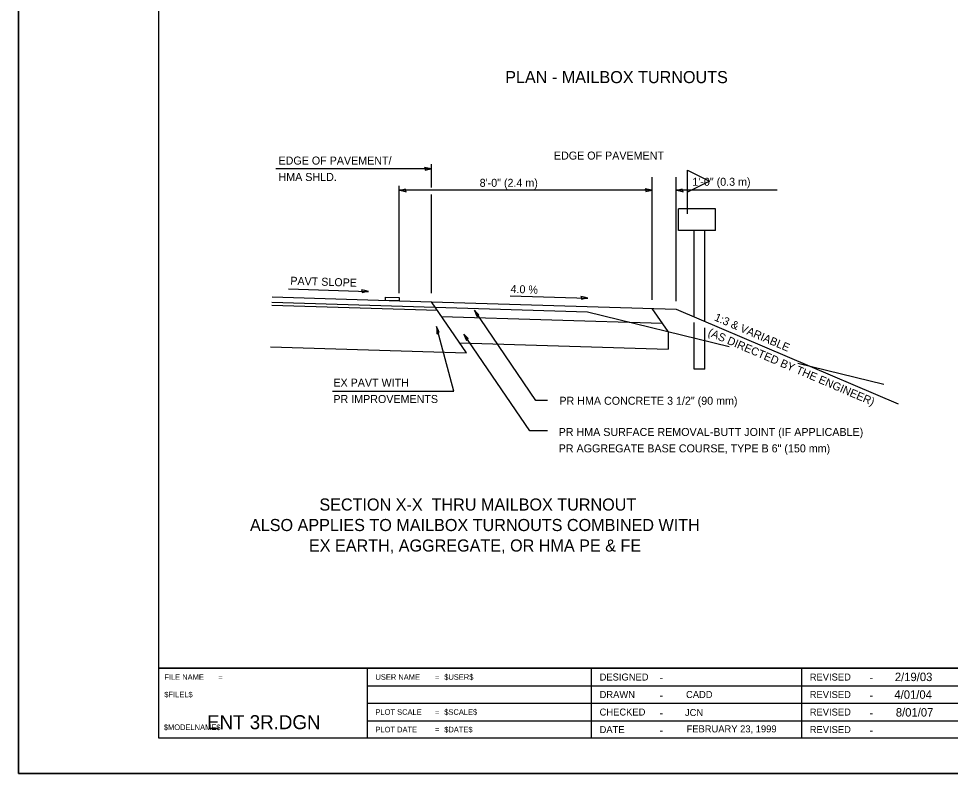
# Model space of a CAD drawing. Extents: x 69745 to 71785, y 66535 to 66975.
# Drawn here: x 70425 to 70691.1, y 66534.8 to 66750.3 of the extents above; entities that cross this region are included whole.
import ezdxf

# ---------------------------------------------------------------- set-up
doc = ezdxf.new("R2010")
doc.units = 0
for name, color, linetype in [('Alignment_PR_50 Scale Notation', 7, 'Continuous'), ('Design_PR_EOP', 7, 'Continuous'), ('Design_PR_PMK Symbols', 7, 'Continuous'), ('Design_PR_Roadway Dimensions', 7, 'Continuous'), ('Design_PR_Roadway Notes', 7, 'Continuous'), ('Design_PR_Sidewalk', 7, 'Continuous'), ('Level 48', 7, 'Continuous'), ('Sheets_50 Reference Boundary', 7, 'Continuous'), ('Sheets_General Details', 7, 'Continuous'), ('Sheets_Printer Plotting Border', 7, 'Continuous'), ('Topo_EOP', 7, 'Continuous'), ('Topo_Mailbox', 7, 'Continuous'), ('XSC_Exist Ground', 7, 'Continuous')]:
    doc.layers.add(name, color=color, linetype=linetype)

msp = doc.modelspace()

# ---------------------------------------------------------------- linework, layer by layer
at = {"layer": 'Design_PR_EOP'}
for p, q in [((70497.4, 66670.84), (70542.92, 66669.46)), ((70552.92, 66654.92), (70542.92, 66669.46)), ((70497.33, 66668.48), (70544.59, 66667.04)), ((70496.96, 66656.63), (70552.92, 66654.92))]:
    msp.add_line(p, q, dxfattribs=at)
at = {"layer": 'Design_PR_PMK Symbols'}
msp.add_lwpolyline([(70529.79, 66670.78), (70533.7, 66670.66), (70533.67, 66669.74), (70529.76, 66669.86)], close=True, dxfattribs=at)
at = {"layer": 'Design_PR_Roadway Dimensions'}
for p, q in [((70605.94, 66670.04), (70605.94, 66705.01)), ((70533.7, 66671.97), (70533.7, 66702.53)), ((70605.94, 66701.3), (70533.7, 66701.3)), ((70641.64, 66701.3), (70612.75, 66701.3))]:
    msp.add_line(p, q, dxfattribs=at)
for points in [[(70535.7, 66700.88), (70535.53, 66701.26), (70535.47, 66701.63), (70534.7, 66701.47), (70533.7, 66701.3), (70534.76, 66701.1)], [(70603.94, 66701.72), (70604.1, 66701.33), (70604.16, 66700.96), (70604.94, 66701.12), (70605.94, 66701.3), (70604.87, 66701.49)], [(70614.75, 66700.88), (70614.59, 66701.26), (70614.53, 66701.63), (70613.75, 66701.47), (70612.75, 66701.3), (70613.82, 66701.1)]]:
    msp.add_lwpolyline(points, close=True, dxfattribs=at)
at = {"layer": 'Design_PR_Roadway Notes'}
for p, q in [((70542.92, 66707.38), (70498.51, 66707.38)), ((70542.92, 66702.13), (70542.92, 66708.77)), ((70612.75, 66669.65), (70612.75, 66705.01)), ((70542.92, 66671.97), (70542.92, 66700.09)), ((70502.07, 66673.13), (70524.92, 66672.43)), ((70565.37, 66671.2), (70587.55, 66670.52))]:
    msp.add_line(p, q, dxfattribs=at)
for points in [[(70540.92, 66707.8), (70541.09, 66707.41), (70541.15, 66707.04), (70541.92, 66707.21), (70542.92, 66707.38), (70541.86, 66707.57)], [(70522.94, 66672.91), (70523.09, 66672.52), (70523.14, 66672.15), (70523.92, 66672.29), (70524.92, 66672.43), (70523.86, 66672.65)], [(70585.56, 66671), (70585.71, 66670.61), (70585.76, 66670.24), (70586.54, 66670.38), (70587.55, 66670.52), (70586.49, 66670.74)], [(70555.95, 66665.14), (70556.17, 66665.5), (70556.44, 66665.75), (70555.87, 66666.3), (70555.16, 66667.03), (70555.61, 66666.04)], [(70544.49, 66660.33), (70544.81, 66660.58), (70545.15, 66660.74), (70544.8, 66661.45), (70544.37, 66662.37), (70544.46, 66661.29)], [(70552.89, 66658.39), (70553.12, 66658.74), (70553.39, 66659), (70552.82, 66659.54), (70552.11, 66660.27), (70552.55, 66659.28)]]:
    msp.add_lwpolyline(points, close=True, dxfattribs=at)
for points in [[(70576.08, 66641.29), (70572.74, 66641.29), (70555.16, 66667.03)], [(70514.62, 66643.97), (70549.33, 66643.93), (70544.37, 66662.37)], [(70576.08, 66632.63), (70570.98, 66632.63), (70552.11, 66660.27)]]:
    msp.add_lwpolyline(points, dxfattribs=at)
at = {"layer": 'Design_PR_Sidewalk'}
for p, q in [((70542.92, 66669.46), (70612.75, 66667.33)), ((70610.46, 66660.97), (70605.94, 66667.54)), ((70545.79, 66665.29), (70608.81, 66663.37)), ((70610.48, 66660.96), (70610.48, 66655.93)), ((70550.98, 66657.74), (70610.48, 66655.93))]:
    msp.add_line(p, q, dxfattribs=at)
at = {"layer": 'Level 48'}
msp.add_lwpolyline([(70425.03, 66974.85), (71105.03, 66974.85), (71105.03, 66534.85), (70425.03, 66534.85)], close=True, dxfattribs=at)
at = {"layer": 'Sheets_50 Reference Boundary'}
msp.add_lwpolyline([(70465.03, 66964.85), (71095.03, 66964.85), (71095.03, 66564.85), (70465.03, 66564.85)], close=True, dxfattribs=at)
at = {"layer": 'Sheets_General Details'}
for p, q in [((70465.03, 66564.85), (71095.03, 66564.85)), ((70524.52, 66564.85), (70524.52, 66544.85)), ((70588.52, 66564.85), (70588.52, 66544.85)), ((70648.52, 66564.85), (70648.52, 66544.85)), ((70524.52, 66559.85), (70708.52, 66559.85)), ((70524.52, 66554.85), (70708.52, 66554.85)), ((70524.52, 66549.85), (70708.52, 66549.85)), ((71105.03, 66534.85), (70425.03, 66534.85))]:
    msp.add_line(p, q, dxfattribs=at)
msp.add_lwpolyline([(70465.03, 66964.85), (71095.03, 66964.85), (71095.03, 66544.85), (70465.03, 66544.85)], close=True, dxfattribs=at)
at = {"layer": 'Sheets_Printer Plotting Border'}
msp.add_lwpolyline([(70425.03, 66534.85), (71105.03, 66534.85), (71105.03, 66974.85), (70425.03, 66974.85)], close=True, dxfattribs=at)
at = {"layer": 'Topo_EOP'}
for p, q in [((70497.35, 66669.32), (70587.47, 66666.57)), ((70587.47, 66666.57), (70627.94, 66656.71)), ((70647.5, 66651.94), (70672.12, 66645.94))]:
    msp.add_line(p, q, dxfattribs=at)
at = {"layer": 'Topo_Mailbox'}
for p, q in [((70616.02, 66694.54), (70616.02, 66707.04)), ((70616.02, 66707.04), (70622.27, 66703.92)), ((70622.27, 66703.92), (70616.02, 66700.79)), ((70613.44, 66689.84), (70613.44, 66695.98)), ((70623.99, 66695.98), (70613.44, 66695.98)), ((70623.99, 66689.84), (70623.99, 66695.98)), ((70623.99, 66689.84), (70613.44, 66689.84)), ((70617.94, 66665.12), (70617.94, 66689.84)), ((70620.94, 66663.84), (70620.94, 66689.84)), ((70617.94, 66650.26), (70617.94, 66663.55)), ((70620.94, 66650.26), (70620.94, 66662.01)), ((70620.94, 66650.26), (70617.94, 66650.26))]:
    msp.add_line(p, q, dxfattribs=at)
at = {"layer": 'XSC_Exist Ground'}
msp.add_line((70612.75, 66667.33), (70676.15, 66640.35), dxfattribs=at)

# ---------------------------------------------------------------- texts
at = {"layer": 'Alignment_PR_50 Scale Notation'}
for s, p in [('PLAN - MAILBOX TURNOUTS', (70563.96, 66731.89)), ('SECTION X-X  THRU MAILBOX TURNOUT', (70510.91, 66609.87)), ('ALSO APPLIES TO MAILBOX TURNOUTS COMBINED WITH', (70491.09, 66604.02)), ('EX EARTH, AGGREGATE, OR HMA PE & FE ', (70507.93, 66598.17))]:
    msp.add_text(s, height=3.45, dxfattribs=at).set_placement(p)
at = {"layer": 'Design_PR_Roadway Dimensions'}
for s, p in [('8\'-0" (2.4 m)', (70556.67, 66702.29)), ('1\'-0" (0.3 m)', (70617.4, 66702.58))]:
    msp.add_text(s, height=2.286, dxfattribs=at).set_placement(p)
at = {"layer": 'Design_PR_Roadway Notes'}
for s, p in [('EDGE OF PAVEMENT', (70577.87, 66710.06)), ('EDGE OF PAVEMENT/', (70499.24, 66708.64)), ('HMA SHLD.', (70499.24, 66703.96)), ('EX PAVT WITH', (70514.9, 66645.25)), ('PR IMPROVEMENTS', (70514.9, 66640.57)), ('PR HMA CONCRETE 3 1/2" (90 mm)', (70579.44, 66640.07)), ('PR HMA SURFACE REMOVAL-BUTT JOINT (IF APPLICABLE)', (70579.23, 66631.16)), ('PR AGGREGATE BASE COURSE, TYPE B 6" (150 mm)', (70579.23, 66626.48))]:
    msp.add_text(s, height=2.286, dxfattribs=at).set_placement(p)
for s, rotation, p in [('PAVT SLOPE', 358.2074, (70502.58, 66674.35)), ('4.0 %', 358.2074, (70565.46, 66672.01)), ('1:3 & VARIABLE', 336.8651, (70623.5, 66664.2)), ('(AS DIRECTED BY THE ENGINEER)', 336.8651, (70621.66, 66659.9))]:
    msp.add_text(s, height=2.286, rotation=rotation, dxfattribs=at).set_placement(p)
at = {"layer": 'Sheets_General Details'}
for s, p in [('FILE NAME', (70466.63, 66561.55)), ('=', (70482.08, 66561.55)), ('USER NAME', (70526.92, 66561.55)), ('=', (70543.87, 66561.55)), ('$USER$', (70546.56, 66561.55)), ('$FILEL$', (70466.63, 66556.55)), ('PLOT SCALE', (70526.92, 66551.55)), ('=', (70543.87, 66551.55)), ('$SCALE$', (70546.56, 66551.55)), ('$MODELNAME$', (70466.5, 66547.21)), ('PLOT DATE', (70526.92, 66546.55)), ('=', (70543.87, 66546.55)), ('$DATE$', (70546.56, 66546.55))]:
    msp.add_text(s, height=1.6, rotation=360, dxfattribs=at).set_placement(p)
for s, height, p in [('DESIGNED', 2, (70590.92, 66561.35)), ('REVISED', 2, (70650.92, 66561.35)), ('2/19/03', 2.4, (70675.22, 66561.19)), ('-', 2.4, (70608, 66560.95)), ('-', 2.4, (70668, 66560.95)), ('DRAWN', 2, (70590.92, 66556.35)), ('CADD', 2, (70615.6, 66556.36)), ('REVISED', 2, (70650.92, 66556.35)), ('4/01/04', 2.4, (70675.09, 66556.14)), ('-', 2.4, (70608, 66555.95)), ('-', 2.4, (70668, 66555.95)), ('CHECKED', 2, (70590.92, 66551.35)), ('-', 2.4, (70608, 66550.95)), ('JCN', 2, (70615.29, 66551.21)), ('REVISED', 2, (70650.92, 66551.35)), ('-', 2.4, (70668, 66550.95)), ('8/01/07', 2.4, (70675.5, 66551.06)), ('ENT 3R.DGN', 4, (70478.83, 66547.46)), ('DATE', 2, (70590.92, 66546.35)), ('-', 2.4, (70608, 66545.95)), ('FEBRUARY 23, 1999', 1.9995, (70615.74, 66546.54)), ('REVISED', 2, (70650.92, 66546.35)), ('-', 2.4, (70668, 66545.95))]:
    msp.add_text(s, height=height, dxfattribs=at).set_placement(p)

doc.saveas('drawing.dxf')
